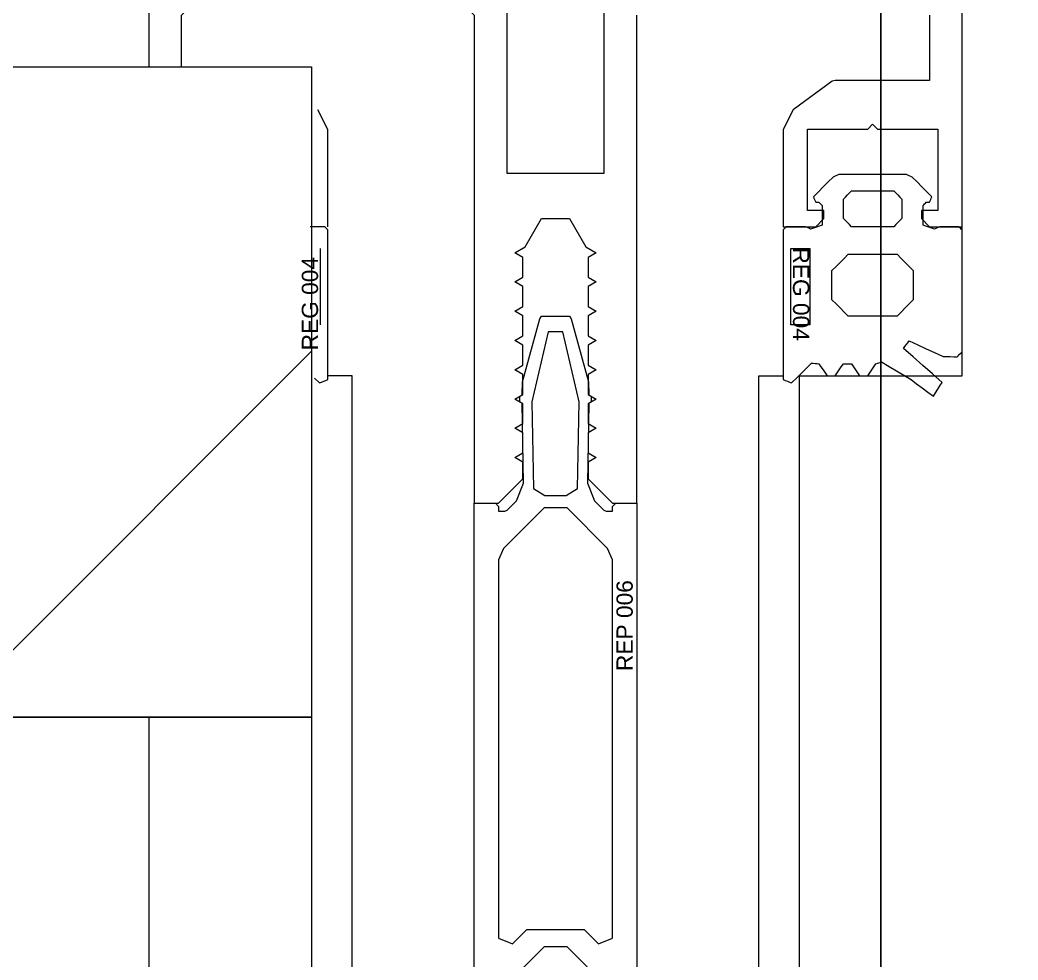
# Model space of a CAD drawing. Header units: millimetres. Extents: x 97 to 215964, y -4577 to 60645.
# Drawn here: x 163495 to 163556.3, y 39799.9 to 39857.7 of the extents above; entities that cross this region are included whole.
import ezdxf

# ---------------------------------------------------------------- set-up
doc = ezdxf.new("R2010")
doc.units = ezdxf.units.MM
for name, color, linetype, lineweight in [('A-GLAZ-____-MCUT', 151, 'Continuous', 9), ('A-GLAZ-____-OTLN', 151, 'Continuous', 9), ('A-GLAZ-CURT-OTLN', 52, 'Continuous', 9), ('A-GLAZ-CWMG-MCUT', 51, 'Continuous', 9), ('A-GLAZ-CWMG-OTLN', 51, 'Continuous', 9), ('G-XREF-____-OTLN', 8, 'Continuous', 9), ('S-COLS-____-MCUT', 52, 'Continuous', 9), ('S-COLS-____-OTLN', 52, 'Continuous', 9)]:
    doc.layers.add(name, color=color, linetype=linetype, lineweight=lineweight)
doc.styles.add('Arial', font='arial.ttf', dxfattribs={"height": 1})

# ---------------------------------------------------------------- blocks, each defined once
blk = doc.blocks.new('PNS_Панель прямоугольная2 - Нр_Стекло - 40мм-V29-О_АИ_ПП_8_400_Целиком')
at = {"layer": 'A-GLAZ-____-OTLN', "lineweight": 5}
h = blk.add_hatch(dxfattribs=at)
h.set_pattern_fill('FP_35', color=256, style=0, pattern_type=2)
h.set_pattern_definition([(45, (-104312.5, -39714.82), (-282.8427, 282.8427), [200, -600]), (45, (-104512.5, -39814.82), (-282.8427, 282.8427), [600, -200]), (45, (-104112.5, -39914.82), (-282.8427, 282.8427), [200, -600])])
h.paths.add_polyline_path([(502.5, 0), (502.5, 40), (-502.5, 40), (-502.5, 0), (288.217, 0)])
at = {"layer": 'A-GLAZ-____-MCUT', "color": 10, "lineweight": 5}
for p, q in [((-502.5, 40), (502.5, 40)), ((502.5, 40), (502.5, 0)), ((502.5, 0), (-502.5, 0))]:
    blk.add_line(p, q, dxfattribs=at)
at = {"layer": 'A-GLAZ-____-OTLN', "color": 10, "lineweight": 5}
blk.add_line((-502.5, 0), (502.5, 0), dxfattribs=at)
blk = doc.blocks.new('Прямоугольный импост - Рядовой 50х200-38602465-О_АИ_ПП_8_400_Целиком')
at = {"layer": 'A-GLAZ-CWMG-MCUT', "color": 90}
for p, q in [((-40, 0), (-40, 21)), ((-10, 21), (-10, -21)), ((-10, -21), (0, -21)), ((0, -21), (0, -24.344)), ((0, -28.094), (0, -160.2)), ((-50, -160.2), (-50, -40))]:
    blk.add_line(p, q, dxfattribs=at)
blk = doc.blocks.new('Прямоугольный импост - Рядовой 50х200-40428490-О_АИ_ПП_8_400_Целиком')
at = {"layer": 'A-GLAZ-CWMG-OTLN', "color": 10, "lineweight": 5}
blk.add_line((83085, 39814.823), (83085, 39793.823), dxfattribs=at)
blk = doc.blocks.new('Прямоугольный импост - 200_dwg-17677014-О_АИ_ПП_8_400_Целиком')
at = {"layer": 'G-XREF-____-OTLN', "color": 10, "lineweight": 5}
for p, q in [((227981.991, 196775.926), (227981.991, 196780.625)), ((227981.634, 196772.661), (227981.94, 196772.355))]:
    blk.add_line(p, q, dxfattribs=at)
at = {"layer": 'G-XREF-____-OTLN', "color": 10, "lineweight": 5, "flags": 128}
for points in [[(227991.452, 196794.968), (227991.452, 196764.968), (227992.952, 196764.968), (227994.452, 196766.468), (227994.452, 196767.479), (227993.952, 196767.768), (227994.452, 196768.056), (227994.452, 196769.279), (227993.952, 196769.568), (227994.452, 196769.856), (227994.452, 196771.079), (227993.952, 196771.368), (227994.452, 196771.656), (227994.452, 196772.879), (227993.952, 196773.168), (227994.452, 196773.456), (227994.452, 196774.679), (227993.952, 196774.968), (227994.452, 196775.256), (227994.452, 196776.479), (227993.952, 196776.768), (227994.452, 196777.056), (227994.452, 196778.279), (227993.952, 196778.568), (227994.452, 196778.856), (227994.452, 196780.079), (227993.952, 196780.368), (227994.585, 196780.733), (227995.586, 196782.468), (227997.318, 196782.468), (227998.32, 196780.733), (227998.952, 196780.368), (227998.452, 196780.079), (227998.452, 196778.856), (227998.952, 196778.568), (227998.452, 196778.279), (227998.452, 196777.056), (227998.952, 196776.768), (227998.452, 196776.479), (227998.452, 196775.256), (227998.952, 196774.968), (227998.452, 196774.679), (227998.452, 196773.456), (227998.952, 196773.168), (227998.452, 196772.879), (227998.452, 196771.656), (227998.952, 196771.368), (227998.452, 196771.079), (227998.452, 196769.856), (227998.952, 196769.568), (227998.452, 196769.279), (227998.452, 196768.056), (227998.952, 196767.768), (227998.452, 196767.479), (227998.452, 196766.468), (227999.952, 196764.968), (228001.452, 196764.968), (228001.452, 196794.968)], [(228019.452, 196794.968), (228019.452, 196790.968), (228013.65, 196790.968), (228013.473, 196790.91), (228011.071, 196789.164), (228010.452, 196787.951), (228010.452, 196781.968), (228012.452, 196781.968), (228012.952, 196782.468), (228012.952, 196782.968), (228011.952, 196782.968), (228011.952, 196787.968), (228015.652, 196787.968), (228015.952, 196788.268), (228016.252, 196787.968), (228019.952, 196787.968), (228019.952, 196782.968), (228018.952, 196782.968), (228018.952, 196782.468), (228019.452, 196781.968), (228021.452, 196781.968), (228021.452, 196911.968)], [(227971.452, 196911.968), (227971.452, 196791.798)], [(227973.452, 196791.798), (227973.452, 196794.968), (227974.452, 196795.968), (227990.452, 196795.968), (227991.452, 196794.968)], [(227982.452, 196781.968), (227982.452, 196787.951), (227981.834, 196789.164)], [(228013.876, 196785.168), (228013.788, 196785.131), (228013.7, 196785.094), (228013.611, 196785.058), (228013.523, 196785.021)], [(228018.028, 196785.168), (228016.99, 196785.168), (228015.952, 196785.168), (228014.914, 196785.168), (228013.876, 196785.168)], [(228018.382, 196785.021), (228018.293, 196785.058), (228018.205, 196785.094), (228018.116, 196785.131), (228018.028, 196785.168)], [(228013.523, 196785.021), (228013.22, 196784.718), (228012.917, 196784.415), (228012.614, 196784.112), (228012.311, 196783.809)], [(228019.594, 196783.809), (228019.291, 196784.112), (228018.988, 196784.415), (228018.685, 196784.718), (228018.382, 196785.021)], [(228014.152, 196783.668), (228014.277, 196783.793), (228014.402, 196783.918), (228014.527, 196784.043), (228014.652, 196784.168)], [(228014.652, 196784.168), (228015.302, 196784.168), (228015.952, 196784.168), (228016.602, 196784.168), (228017.252, 196784.168)], [(228017.252, 196784.168), (228017.377, 196784.043), (228017.502, 196783.918), (228017.627, 196783.793), (228017.752, 196783.668)], [(228012.311, 196783.809), (228012.346, 196783.724), (228012.382, 196783.638), (228012.417, 196783.553), (228012.452, 196783.468)], [(228012.452, 196783.468), (228012.502, 196783.468), (228012.552, 196783.468), (228012.602, 196783.468), (228012.652, 196783.468)], [(228012.652, 196783.468), (228012.702, 196783.418), (228012.752, 196783.368), (228012.802, 196783.318), (228012.852, 196783.268)], [(228014.152, 196782.468), (228014.152, 196782.768), (228014.152, 196783.068), (228014.152, 196783.368), (228014.152, 196783.668)], [(228017.752, 196783.668), (228017.752, 196783.368), (228017.752, 196783.068), (228017.752, 196782.768), (228017.752, 196782.468)], [(228019.052, 196783.268), (228019.102, 196783.318), (228019.152, 196783.368), (228019.202, 196783.418), (228019.252, 196783.468)], [(228019.252, 196783.468), (228019.302, 196783.468), (228019.352, 196783.468), (228019.402, 196783.468), (228019.452, 196783.468)], [(228019.452, 196783.468), (228019.488, 196783.553), (228019.523, 196783.638), (228019.558, 196783.724), (228019.594, 196783.809)], [(228012.852, 196783.268), (228012.852, 196782.967), (228012.852, 196782.666), (228012.852, 196782.366), (228012.852, 196782.065)], [(228019.052, 196782.065), (228019.052, 196782.366), (228019.052, 196782.666), (228019.052, 196782.967), (228019.052, 196783.268)], [(228014.652, 196781.968), (228014.527, 196782.093), (228014.402, 196782.218), (228014.277, 196782.343), (228014.152, 196782.468)], [(228017.752, 196782.468), (228017.627, 196782.343), (228017.502, 196782.218), (228017.377, 196782.093), (228017.252, 196781.968)], [(227982.252, 196781.968), (227981.959, 196781.968), (227981.665, 196781.968), (227981.372, 196781.968)], [(227982.452, 196781.768), (227982.402, 196781.818), (227982.352, 196781.868), (227982.302, 196781.918), (227982.252, 196781.968)], [(227982.452, 196772.568), (227982.452, 196774.868), (227982.452, 196777.168), (227982.452, 196779.468), (227982.452, 196781.768)], [(228010.652, 196781.968), (228010.602, 196781.918), (228010.552, 196781.868), (228010.502, 196781.818), (228010.452, 196781.768)], [(228010.452, 196781.768), (228010.452, 196779.468), (228010.452, 196777.168), (228010.452, 196774.868), (228010.452, 196772.568)], [(228011.826, 196781.968), (228011.532, 196781.968), (228011.239, 196781.968), (228010.946, 196781.968), (228010.652, 196781.968)], [(228012.139, 196781.816), (228012.061, 196781.854), (228011.982, 196781.892), (228011.904, 196781.93), (228011.826, 196781.968)], [(228012.852, 196782.065), (228012.674, 196782.003), (228012.496, 196781.941), (228012.317, 196781.879), (228012.139, 196781.816)], [(228017.252, 196781.968), (228016.602, 196781.968), (228015.952, 196781.968), (228015.302, 196781.968), (228014.652, 196781.968)], [(228019.765, 196781.816), (228019.587, 196781.879), (228019.409, 196781.941), (228019.231, 196782.003), (228019.052, 196782.065)], [(228020.079, 196781.968), (228020, 196781.93), (228019.922, 196781.892), (228019.844, 196781.854), (228019.765, 196781.816)], [(228021.252, 196781.968), (228020.959, 196781.968), (228020.665, 196781.968), (228020.372, 196781.968), (228020.079, 196781.968)], [(228021.452, 196781.768), (228021.402, 196781.818), (228021.352, 196781.868), (228021.302, 196781.918), (228021.252, 196781.968)], [(228021.452, 196774.268), (228021.452, 196776.143), (228021.452, 196778.018), (228021.452, 196779.893), (228021.452, 196781.768)], [(228013.452, 196779.268), (228013.702, 196779.518), (228013.952, 196779.768), (228014.202, 196780.018), (228014.452, 196780.268)], [(228014.452, 196780.268), (228015.202, 196780.268), (228015.952, 196780.268), (228016.702, 196780.268), (228017.452, 196780.268)], [(228017.452, 196780.268), (228017.702, 196780.018), (228017.952, 196779.768), (228018.202, 196779.518), (228018.452, 196779.268)], [(228013.452, 196777.468), (228013.452, 196777.918), (228013.452, 196778.368), (228013.452, 196778.818), (228013.452, 196779.268)], [(228018.452, 196779.268), (228018.452, 196778.818), (228018.452, 196778.368), (228018.452, 196777.918), (228018.452, 196777.468)], [(228014.452, 196776.468), (228014.202, 196776.718), (228013.952, 196776.968), (228013.702, 196777.218), (228013.452, 196777.468)], [(228018.452, 196777.468), (228018.202, 196777.218), (228017.952, 196776.968), (228017.702, 196776.718), (228017.452, 196776.468)], [(227999.659, 196735.175), (227997.159, 196737.675), (227995.745, 196737.675), (227993.245, 196735.175)], [(227991.452, 196730.967), (227991.452, 196764.968), (227992.752, 196764.968), (227992.952, 196764.768), (227992.952, 196764.468), (227993.334, 196764.468), (227993.475, 196764.526), (227994.049, 196765.1), (227994.488, 196766.187), (227994.402, 196771.108), (227994.252, 196771.194), (227994.252, 196771.541), (227994.402, 196771.627), (227994.416, 196772.435), (227995.487, 196776.295), (227995.586, 196776.467), (227997.318, 196776.467), (227997.418, 196776.295), (227998.488, 196772.435), (227998.502, 196771.627), (227998.652, 196771.541), (227998.652, 196771.194), (227998.502, 196771.108), (227998.416, 196766.187), (227998.855, 196765.1), (227999.429, 196764.526), (227999.571, 196764.468), (227999.952, 196764.468), (227999.952, 196764.768), (228000.152, 196764.968), (228001.452, 196764.968), (228001.452, 196730.967)], [(228017.452, 196776.468), (228016.702, 196776.468), (228015.952, 196776.468), (228015.202, 196776.468), (228014.452, 196776.468)], [(228017.844, 196774.476), (228017.933, 196774.592), (228018.023, 196774.708), (228018.112, 196774.824), (228018.201, 196774.939)], [(228018.201, 196774.939), (228018.723, 196774.7), (228019.245, 196774.461), (228019.767, 196774.221), (228020.289, 196773.982)], [(228020.219, 196772.391), (228019.625, 196772.912), (228019.031, 196773.433), (228018.437, 196773.955), (228017.844, 196774.476)], [(228021.152, 196773.968), (228021.227, 196774.043), (228021.302, 196774.118), (228021.377, 196774.193), (228021.452, 196774.268)], [(228010.964, 196772.355), (228011.27, 196772.661), (228011.576, 196772.968), (228011.883, 196773.274), (228012.189, 196773.58)], [(228012.189, 196773.58), (228012.304, 196773.569), (228012.419, 196773.558), (228012.533, 196773.548), (228012.648, 196773.537)], [(228012.648, 196773.537), (228012.775, 196773.352), (228012.901, 196773.168), (228013.027, 196772.983), (228013.153, 196772.798)], [(228013.648, 196772.798), (228013.775, 196772.983), (228013.901, 196773.168), (228014.027, 196773.352), (228014.153, 196773.537)], [(228014.153, 196773.537), (228014.277, 196773.537), (228014.401, 196773.537), (228014.525, 196773.537), (228014.648, 196773.537)], [(228014.648, 196773.537), (228014.775, 196773.352), (228014.901, 196773.168), (228015.027, 196772.983), (228015.153, 196772.798)], [(228015.648, 196772.798), (228015.775, 196772.983), (228015.901, 196773.168), (228016.027, 196773.352), (228016.153, 196773.537)], [(228016.153, 196773.537), (228016.242, 196773.565), (228016.33, 196773.592), (228016.419, 196773.62), (228016.507, 196773.648)], [(228016.507, 196773.648), (228016.96, 196773.377), (228017.412, 196773.105), (228017.865, 196772.834), (228018.317, 196772.562)], [(228020.289, 196773.982), (228020.505, 196773.978), (228020.721, 196773.975), (228020.936, 196773.971), (228021.152, 196773.968)], [(227971.852, 196730.798), (227983.952, 196730.798), (227983.952, 196772.798), (227982.452, 196772.798)], [(227981.94, 196772.355), (227982.068, 196772.408), (227982.196, 196772.461), (227982.324, 196772.514), (227982.452, 196772.568)], [(228021.053, 196730.798), (228008.952, 196730.798), (228008.952, 196772.798), (228010.452, 196772.798)], [(228010.452, 196772.568), (228010.58, 196772.514), (228010.708, 196772.461), (228010.836, 196772.408), (228010.964, 196772.355)], [(228013.153, 196772.798), (228013.277, 196772.798), (228013.401, 196772.798), (228013.525, 196772.798), (228013.648, 196772.798)], [(228015.153, 196772.798), (228015.277, 196772.798), (228015.401, 196772.798), (228015.525, 196772.798), (228015.648, 196772.798)], [(228018.317, 196772.562), (228018.659, 196772.308), (228019.002, 196772.053), (228019.344, 196771.799), (228019.686, 196771.544)], [(228019.686, 196771.544), (228019.819, 196771.756), (228019.952, 196771.968), (228020.085, 196772.179), (228020.219, 196772.391)]]:
    blk.add_lwpolyline(points, dxfattribs=at)
for points in [[(227993.452, 196795.968), (227993.452, 196785.268), (227999.452, 196785.268), (227999.452, 196795.968)], [(228012.083, 196775.926), (228010.914, 196775.926), (228010.914, 196780.625), (228012.083, 196780.625)], [(227997.811, 196765.875), (227997.904, 196771.2), (227996.896, 196775.498), (227996.008, 196775.498), (227995.001, 196771.2), (227995.094, 196765.875), (227995.798, 196765.428), (227997.106, 196765.428)], [(227998.22, 196738.735), (227999.099, 196737.857), (227999.952, 196738.21), (227999.952, 196761.468), (227999.659, 196762.175), (227997.159, 196764.675), (227995.745, 196764.675), (227993.245, 196762.175), (227992.952, 196761.468), (227992.952, 196738.21), (227993.806, 196737.857), (227994.684, 196738.735)]]:
    blk.add_lwpolyline(points, close=True, dxfattribs=at)
blk = doc.blocks.new('Прямоугольный импост - 200_dwg-V152-О_АИ_ПП_8_400_Целиком')
at = {"layer": 'G-XREF-____-OTLN', "color": 10, "lineweight": 5}
for p, q in [((227981.991, 196775.926), (227981.991, 196780.625)), ((227981.634, 196772.661), (227981.94, 196772.355))]:
    blk.add_line(p, q, dxfattribs=at)
at = {"layer": 'G-XREF-____-OTLN', "color": 10, "lineweight": 5, "flags": 128}
for points in [[(227991.452, 196794.968), (227991.452, 196764.968), (227992.952, 196764.968), (227994.452, 196766.468), (227994.452, 196767.479), (227993.952, 196767.768), (227994.452, 196768.056), (227994.452, 196769.279), (227993.952, 196769.568), (227994.452, 196769.856), (227994.452, 196771.079), (227993.952, 196771.368), (227994.452, 196771.656), (227994.452, 196772.879), (227993.952, 196773.168), (227994.452, 196773.456), (227994.452, 196774.679), (227993.952, 196774.968), (227994.452, 196775.256), (227994.452, 196776.479), (227993.952, 196776.768), (227994.452, 196777.056), (227994.452, 196778.279), (227993.952, 196778.568), (227994.452, 196778.856), (227994.452, 196780.079), (227993.952, 196780.368), (227994.585, 196780.733), (227995.586, 196782.468), (227997.318, 196782.468), (227998.32, 196780.733), (227998.952, 196780.368), (227998.452, 196780.079), (227998.452, 196778.856), (227998.952, 196778.568), (227998.452, 196778.279), (227998.452, 196777.056), (227998.952, 196776.768), (227998.452, 196776.479), (227998.452, 196775.256), (227998.952, 196774.968), (227998.452, 196774.679), (227998.452, 196773.456), (227998.952, 196773.168), (227998.452, 196772.879), (227998.452, 196771.656), (227998.952, 196771.368), (227998.452, 196771.079), (227998.452, 196769.856), (227998.952, 196769.568), (227998.452, 196769.279), (227998.452, 196768.056), (227998.952, 196767.768), (227998.452, 196767.479), (227998.452, 196766.468), (227999.952, 196764.968), (228001.452, 196764.968), (228001.452, 196794.968)], [(228019.452, 196794.968), (228019.452, 196790.968), (228013.65, 196790.968), (228013.473, 196790.91), (228011.071, 196789.164), (228010.452, 196787.951), (228010.452, 196781.968), (228012.452, 196781.968), (228012.952, 196782.468), (228012.952, 196782.968), (228011.952, 196782.968), (228011.952, 196787.968), (228015.652, 196787.968), (228015.952, 196788.268), (228016.252, 196787.968), (228019.952, 196787.968), (228019.952, 196782.968), (228018.952, 196782.968), (228018.952, 196782.468), (228019.452, 196781.968), (228021.452, 196781.968), (228021.452, 196911.968)], [(227971.452, 196911.968), (227971.452, 196791.798)], [(227973.452, 196791.798), (227973.452, 196794.968), (227974.452, 196795.968), (227990.452, 196795.968), (227991.452, 196794.968)], [(227982.452, 196781.968), (227982.452, 196787.951), (227981.834, 196789.164)], [(228013.876, 196785.168), (228013.788, 196785.131), (228013.7, 196785.094), (228013.611, 196785.058), (228013.523, 196785.021)], [(228018.028, 196785.168), (228016.99, 196785.168), (228015.952, 196785.168), (228014.914, 196785.168), (228013.876, 196785.168)], [(228018.382, 196785.021), (228018.293, 196785.058), (228018.205, 196785.094), (228018.116, 196785.131), (228018.028, 196785.168)], [(228013.523, 196785.021), (228013.22, 196784.718), (228012.917, 196784.415), (228012.614, 196784.112), (228012.311, 196783.809)], [(228019.594, 196783.809), (228019.291, 196784.112), (228018.988, 196784.415), (228018.685, 196784.718), (228018.382, 196785.021)], [(228014.152, 196783.668), (228014.277, 196783.793), (228014.402, 196783.918), (228014.527, 196784.043), (228014.652, 196784.168)], [(228014.652, 196784.168), (228015.302, 196784.168), (228015.952, 196784.168), (228016.602, 196784.168), (228017.252, 196784.168)], [(228017.252, 196784.168), (228017.377, 196784.043), (228017.502, 196783.918), (228017.627, 196783.793), (228017.752, 196783.668)], [(228012.311, 196783.809), (228012.346, 196783.724), (228012.382, 196783.638), (228012.417, 196783.553), (228012.452, 196783.468)], [(228012.452, 196783.468), (228012.502, 196783.468), (228012.552, 196783.468), (228012.602, 196783.468), (228012.652, 196783.468)], [(228012.652, 196783.468), (228012.702, 196783.418), (228012.752, 196783.368), (228012.802, 196783.318), (228012.852, 196783.268)], [(228014.152, 196782.468), (228014.152, 196782.768), (228014.152, 196783.068), (228014.152, 196783.368), (228014.152, 196783.668)], [(228017.752, 196783.668), (228017.752, 196783.368), (228017.752, 196783.068), (228017.752, 196782.768), (228017.752, 196782.468)], [(228019.052, 196783.268), (228019.102, 196783.318), (228019.152, 196783.368), (228019.202, 196783.418), (228019.252, 196783.468)], [(228019.252, 196783.468), (228019.302, 196783.468), (228019.352, 196783.468), (228019.402, 196783.468), (228019.452, 196783.468)], [(228019.452, 196783.468), (228019.488, 196783.553), (228019.523, 196783.638), (228019.558, 196783.724), (228019.594, 196783.809)], [(228012.852, 196783.268), (228012.852, 196782.967), (228012.852, 196782.666), (228012.852, 196782.366), (228012.852, 196782.065)], [(228019.052, 196782.065), (228019.052, 196782.366), (228019.052, 196782.666), (228019.052, 196782.967), (228019.052, 196783.268)], [(228014.652, 196781.968), (228014.527, 196782.093), (228014.402, 196782.218), (228014.277, 196782.343), (228014.152, 196782.468)], [(228017.752, 196782.468), (228017.627, 196782.343), (228017.502, 196782.218), (228017.377, 196782.093), (228017.252, 196781.968)], [(227982.252, 196781.968), (227981.959, 196781.968), (227981.665, 196781.968), (227981.372, 196781.968)], [(227982.452, 196781.768), (227982.402, 196781.818), (227982.352, 196781.868), (227982.302, 196781.918), (227982.252, 196781.968)], [(227982.452, 196772.568), (227982.452, 196774.868), (227982.452, 196777.168), (227982.452, 196779.468), (227982.452, 196781.768)], [(228010.652, 196781.968), (228010.602, 196781.918), (228010.552, 196781.868), (228010.502, 196781.818), (228010.452, 196781.768)], [(228010.452, 196781.768), (228010.452, 196779.468), (228010.452, 196777.168), (228010.452, 196774.868), (228010.452, 196772.568)], [(228011.826, 196781.968), (228011.532, 196781.968), (228011.239, 196781.968), (228010.946, 196781.968), (228010.652, 196781.968)], [(228012.139, 196781.816), (228012.061, 196781.854), (228011.982, 196781.892), (228011.904, 196781.93), (228011.826, 196781.968)], [(228012.852, 196782.065), (228012.674, 196782.003), (228012.496, 196781.941), (228012.317, 196781.879), (228012.139, 196781.816)], [(228017.252, 196781.968), (228016.602, 196781.968), (228015.952, 196781.968), (228015.302, 196781.968), (228014.652, 196781.968)], [(228019.765, 196781.816), (228019.587, 196781.879), (228019.409, 196781.941), (228019.231, 196782.003), (228019.052, 196782.065)], [(228020.079, 196781.968), (228020, 196781.93), (228019.922, 196781.892), (228019.844, 196781.854), (228019.765, 196781.816)], [(228021.252, 196781.968), (228020.959, 196781.968), (228020.665, 196781.968), (228020.372, 196781.968), (228020.079, 196781.968)], [(228021.452, 196781.768), (228021.402, 196781.818), (228021.352, 196781.868), (228021.302, 196781.918), (228021.252, 196781.968)], [(228021.452, 196774.268), (228021.452, 196776.143), (228021.452, 196778.018), (228021.452, 196779.893), (228021.452, 196781.768)], [(228013.452, 196779.268), (228013.702, 196779.518), (228013.952, 196779.768), (228014.202, 196780.018), (228014.452, 196780.268)], [(228014.452, 196780.268), (228015.202, 196780.268), (228015.952, 196780.268), (228016.702, 196780.268), (228017.452, 196780.268)], [(228017.452, 196780.268), (228017.702, 196780.018), (228017.952, 196779.768), (228018.202, 196779.518), (228018.452, 196779.268)], [(228013.452, 196777.468), (228013.452, 196777.918), (228013.452, 196778.368), (228013.452, 196778.818), (228013.452, 196779.268)], [(228018.452, 196779.268), (228018.452, 196778.818), (228018.452, 196778.368), (228018.452, 196777.918), (228018.452, 196777.468)], [(228014.452, 196776.468), (228014.202, 196776.718), (228013.952, 196776.968), (228013.702, 196777.218), (228013.452, 196777.468)], [(228018.452, 196777.468), (228018.202, 196777.218), (228017.952, 196776.968), (228017.702, 196776.718), (228017.452, 196776.468)], [(227999.659, 196735.175), (227997.159, 196737.675), (227995.745, 196737.675), (227993.245, 196735.175)], [(227991.452, 196730.967), (227991.452, 196764.968), (227992.752, 196764.968), (227992.952, 196764.768), (227992.952, 196764.468), (227993.334, 196764.468), (227993.475, 196764.526), (227994.049, 196765.1), (227994.488, 196766.187), (227994.402, 196771.108), (227994.252, 196771.194), (227994.252, 196771.541), (227994.402, 196771.627), (227994.416, 196772.435), (227995.487, 196776.295), (227995.586, 196776.467), (227997.318, 196776.467), (227997.418, 196776.295), (227998.488, 196772.435), (227998.502, 196771.627), (227998.652, 196771.541), (227998.652, 196771.194), (227998.502, 196771.108), (227998.416, 196766.187), (227998.855, 196765.1), (227999.429, 196764.526), (227999.571, 196764.468), (227999.952, 196764.468), (227999.952, 196764.768), (228000.152, 196764.968), (228001.452, 196764.968), (228001.452, 196730.967)], [(228017.452, 196776.468), (228016.702, 196776.468), (228015.952, 196776.468), (228015.202, 196776.468), (228014.452, 196776.468)], [(228017.844, 196774.476), (228017.933, 196774.592), (228018.023, 196774.708), (228018.112, 196774.824), (228018.201, 196774.939)], [(228018.201, 196774.939), (228018.723, 196774.7), (228019.245, 196774.461), (228019.767, 196774.221), (228020.289, 196773.982)], [(228020.219, 196772.391), (228019.625, 196772.912), (228019.031, 196773.433), (228018.437, 196773.955), (228017.844, 196774.476)], [(228021.152, 196773.968), (228021.227, 196774.043), (228021.302, 196774.118), (228021.377, 196774.193), (228021.452, 196774.268)], [(228010.964, 196772.355), (228011.27, 196772.661), (228011.576, 196772.968), (228011.883, 196773.274), (228012.189, 196773.58)], [(228012.189, 196773.58), (228012.304, 196773.569), (228012.419, 196773.558), (228012.533, 196773.548), (228012.648, 196773.537)], [(228012.648, 196773.537), (228012.775, 196773.352), (228012.901, 196773.168), (228013.027, 196772.983), (228013.153, 196772.798)], [(228013.648, 196772.798), (228013.775, 196772.983), (228013.901, 196773.168), (228014.027, 196773.352), (228014.153, 196773.537)], [(228014.153, 196773.537), (228014.277, 196773.537), (228014.401, 196773.537), (228014.525, 196773.537), (228014.648, 196773.537)], [(228014.648, 196773.537), (228014.775, 196773.352), (228014.901, 196773.168), (228015.027, 196772.983), (228015.153, 196772.798)], [(228015.648, 196772.798), (228015.775, 196772.983), (228015.901, 196773.168), (228016.027, 196773.352), (228016.153, 196773.537)], [(228016.153, 196773.537), (228016.242, 196773.565), (228016.33, 196773.592), (228016.419, 196773.62), (228016.507, 196773.648)], [(228016.507, 196773.648), (228016.96, 196773.377), (228017.412, 196773.105), (228017.865, 196772.834), (228018.317, 196772.562)], [(228020.289, 196773.982), (228020.505, 196773.978), (228020.721, 196773.975), (228020.936, 196773.971), (228021.152, 196773.968)], [(227971.852, 196730.798), (227983.952, 196730.798), (227983.952, 196772.798), (227982.452, 196772.798)], [(227981.94, 196772.355), (227982.068, 196772.408), (227982.196, 196772.461), (227982.324, 196772.514), (227982.452, 196772.568)], [(228021.053, 196730.798), (228008.952, 196730.798), (228008.952, 196772.798), (228010.452, 196772.798)], [(228010.452, 196772.568), (228010.58, 196772.514), (228010.708, 196772.461), (228010.836, 196772.408), (228010.964, 196772.355)], [(228013.153, 196772.798), (228013.277, 196772.798), (228013.401, 196772.798), (228013.525, 196772.798), (228013.648, 196772.798)], [(228015.153, 196772.798), (228015.277, 196772.798), (228015.401, 196772.798), (228015.525, 196772.798), (228015.648, 196772.798)], [(228018.317, 196772.562), (228018.659, 196772.308), (228019.002, 196772.053), (228019.344, 196771.799), (228019.686, 196771.544)], [(228019.686, 196771.544), (228019.819, 196771.756), (228019.952, 196771.968), (228020.085, 196772.179), (228020.219, 196772.391)]]:
    blk.add_lwpolyline(points, dxfattribs=at)
for points in [[(227993.452, 196795.968), (227993.452, 196785.268), (227999.452, 196785.268), (227999.452, 196795.968)], [(228012.083, 196775.926), (228010.914, 196775.926), (228010.914, 196780.625), (228012.083, 196780.625)], [(227997.811, 196765.875), (227997.904, 196771.2), (227996.896, 196775.498), (227996.008, 196775.498), (227995.001, 196771.2), (227995.094, 196765.875), (227995.798, 196765.428), (227997.106, 196765.428)], [(227998.22, 196738.735), (227999.099, 196737.857), (227999.952, 196738.21), (227999.952, 196761.468), (227999.659, 196762.175), (227997.159, 196764.675), (227995.745, 196764.675), (227993.245, 196762.175), (227992.952, 196761.468), (227992.952, 196738.21), (227993.806, 196737.857), (227994.684, 196738.735)]]:
    blk.add_lwpolyline(points, close=True, dxfattribs=at)
at = {"layer": 'G-XREF-____-OTLN', "color": 7, "lineweight": 5, "char_height": 1, "attachment_point": 1, "line_spacing_factor": 0.941778, "style": 'Arial'}
for s, insert, width, rotation in [('REG 004', (228012.055, 196780.692), 6.86838, 270), ('REG 004', (227980.85, 196774.359), 6.86838, 90), ('REP 006', (228000.2, 196754.638), 6.68473, 90)]:
    blk.add_mtext(s, dxfattribs=dict(at, insert=insert, width=width, rotation=rotation))
blk = doc.blocks.new('Прямоугольный импост - 42х50х200h-V161-О_АИ_ПП_8_400_Целиком')
for name in ['Прямоугольный импост - 200_dwg-17677014-О_АИ_ПП_8_400_Целиком', 'Прямоугольный импост - 200_dwg-V152-О_АИ_ПП_8_400_Целиком']:
    blk.add_blockref(name, (-227996.452, -196751.798))
blk = doc.blocks.new('0083_СОШ675_АР_R22_rvt-1-О_АИ_ПП_8_400_Целиком')
at = {"layer": 'S-COLS-____-OTLN', "lineweight": 5}
h = blk.add_hatch(dxfattribs=at)
h.set_pattern_fill('FP_8', color=256, style=0, pattern_type=2)
h.set_pattern_definition([(135, (0, 0), (-142.5612, -142.5612), []), (135, (142.56, 0), (-142.5612, -142.5612), [252.016, -50.403, 3.353, -47.05])])
h.paths.add_polyline_path([(104815.161, 39775.001), (105250, 39775.001), (105250, 40475.001), (104750, 40475.001), (104750, 39776.454), (104753.7, 39776.454), (104753.7, 39775.154), (104755, 39775.001)])
h.paths.add_polyline_path([(104755, 39842.917), (104752.322, 39842.917), (104753.7, 39844.4)])
h.paths.add_polyline_path([(104755, 39841.042), (104753.7, 39842.451), (104755, 39842.292)])
h.paths.add_polyline_path([(104752.271, 39837.725), (104752, 39840.492), (104755, 39840.492), (104755, 39839.167), (104753.7, 39838.48)])
at = {"layer": 'S-COLS-____-MCUT', "color": 130, "lineweight": 25}
blk.add_line((104750, 40475.001), (104750, 39776.454), dxfattribs=at)
at = {"layer": 'A-GLAZ-CURT-OTLN', "color": 90, "lineweight": 9}
blk.add_blockref('PNS_Панель прямоугольная2 - Нр_Стекло - 40мм-V29-О_АИ_ПП_8_400_Целиком', (104212.5, 39814.823), dxfattribs=at)
at = {"layer": 'A-GLAZ-CWMG-OTLN', "color": 90, "lineweight": 9}
for name, p in [('Прямоугольный импост - Рядовой 50х200-40428490-О_АИ_ПП_8_400_Целиком', (21620, 0)), ('Прямоугольный импост - 42х50х200h-V161-О_АИ_ПП_8_400_Целиком', (104730, 39814.823))]:
    blk.add_blockref(name, p, dxfattribs=at)
at = {"layer": 'A-GLAZ-CWMG-OTLN', "color": 90, "lineweight": 9, "extrusion": (0, 0, -1), "rotation": 180}
blk.add_blockref('Прямоугольный импост - Рядовой 50х200-38602465-О_АИ_ПП_8_400_Целиком', (-104755, 39814.823), dxfattribs=at)

msp = doc.modelspace()

# ---------------------------------------------------------------- block references
at = {"color": 250, "lineweight": 5}
msp.add_blockref('0083_СОШ675_АР_R22_rvt-1-О_АИ_ПП_8_400_Целиком', (58797.887824, 0), dxfattribs=at)

doc.saveas('drawing.dxf')
